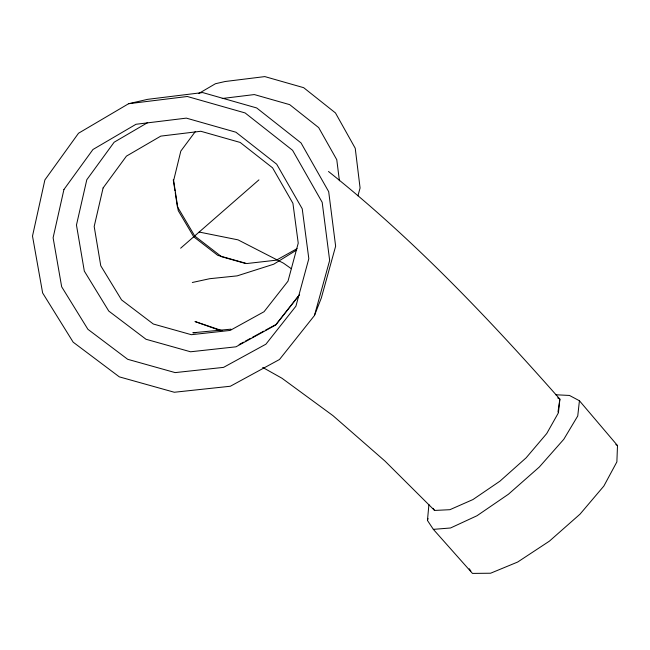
<?xml version="1.0" encoding="UTF-8"?>
<svg xmlns="http://www.w3.org/2000/svg" width="650" height="650" viewBox="0 0 650 650"><rect width="100%" height="100%" fill="white"/><g stroke="black" fill="none" stroke-linecap="round" stroke-linejoin="round"><path stroke-width="0.97" d="M555.677 394.761L569.465 395.452L579.426 400.749L617.5 445.559L616.874 461.898L603.858 486.054L580.019 514.158L549.404 541.149L517.684 562.031L490.579 573.227L472.452 573.406L433.347 529.36L427.456 520.447L428.919 504.481M579.426 400.749L577.753 415.967L563.794 439.294L539.305 467.041L508.471 494.203L476.986 515.751L450.539 527.987L433.347 529.36M328.486 171.486C413.311 239.046 488.247 317.947 559.886 399.132L558.423 412.791L546.747 433.517L526.151 457.803L499.931 481.179L472.964 499.549L449.906 509.689L434.574 510.445L385.003 461.094L332.954 415.642L281.938 378.227L262.697 367.421M557.976 412.1L559.869 399.1M314.462 315.518L329.656 260.406L322.181 202.312L292.581 150.312L245.115 112.938L187.314 96.493L128.602 103.724L78.52 133.234L44.883 179.92L32.5 236.072L42.632 292.955L73.174 342.184L119.316 376.862L174.306 392.259L230.36 386.246L279.5 359.499L314.462 315.518L321.327 297.976L335.636 246.188L328.689 191.669L301.039 142.935L256.685 107.949L202.629 92.56L147.656 99.336L128.602 103.724M357.923 195.788L360.084 188.004L355.233 148.273L335.465 112.938L303.664 87.677L264.818 76.594L225.119 81.51L215.434 83.736L198.819 93.454M427.456 520.447L428.058 518.554M195.236 131.69L180.814 151.093L173.639 180.537L178.238 210.624L193.765 236.844L217.791 255.369L246.74 263.543L276.372 260.171L297.131 248.601M298.131 296.351L276.014 324.48L265.468 330.216M299.569 294.775L275.754 324.976L235.982 346.816L190.556 351.78L146.023 339.276L108.778 311.074L84.313 271.099L76.464 225.038L86.799 179.741L114.14 142.22L147.648 122.606M180.643 248.203L258.928 179.871M296.709 249.974L273.707 264.217L237.136 275.876L209.714 278.704L192.327 282.49M239.119 344.557L243.506 342.168M245.269 341.209L250.534 338.341M252.297 337.391L263.713 331.175M222.211 98.507L254.321 94.567L289.689 104.642L318.679 127.603L336.773 159.713L339.414 180.798M230.969 329.168L192.863 332.767L195.853 332.719M199.16 232.042L238.03 239.858L283.522 263.201L291.289 268.694M221.626 256.734L245.448 263.453M222.129 330.671L195 321.539L220.578 330.647M557.643 397.857L559.325 398.799M615.81 444.559L617.5 445.559M220.838 256.124L194.74 235.999L177.361 206.627L175.24 192.741M434.574 510.445L433.071 508.332M469.243 568.75L470.852 571.074M173.266 179.839L174.939 190.759M63.936 189.499L53.105 237.762L61.669 286.78L87.904 329.306L127.684 359.296L175.167 372.604L223.559 367.372L265.907 344.191L295.912 306.191L308.823 258.7L302.226 208.78L276.689 164.206L235.926 132.218L186.363 118.129L136.004 124.272L92.958 149.5L63.936 189.499M103.098 187.956L94.185 226.484L100.758 265.752L121.558 299.902L153.319 324.017L191.352 334.701L230.141 330.428L264.038 311.724L287.999 281.174L298.236 243.132L292.914 203.296L272.569 167.838L240.183 142.447L200.826 131.268L160.786 136.118L126.433 156.13L103.098 187.956"/></g></svg>
